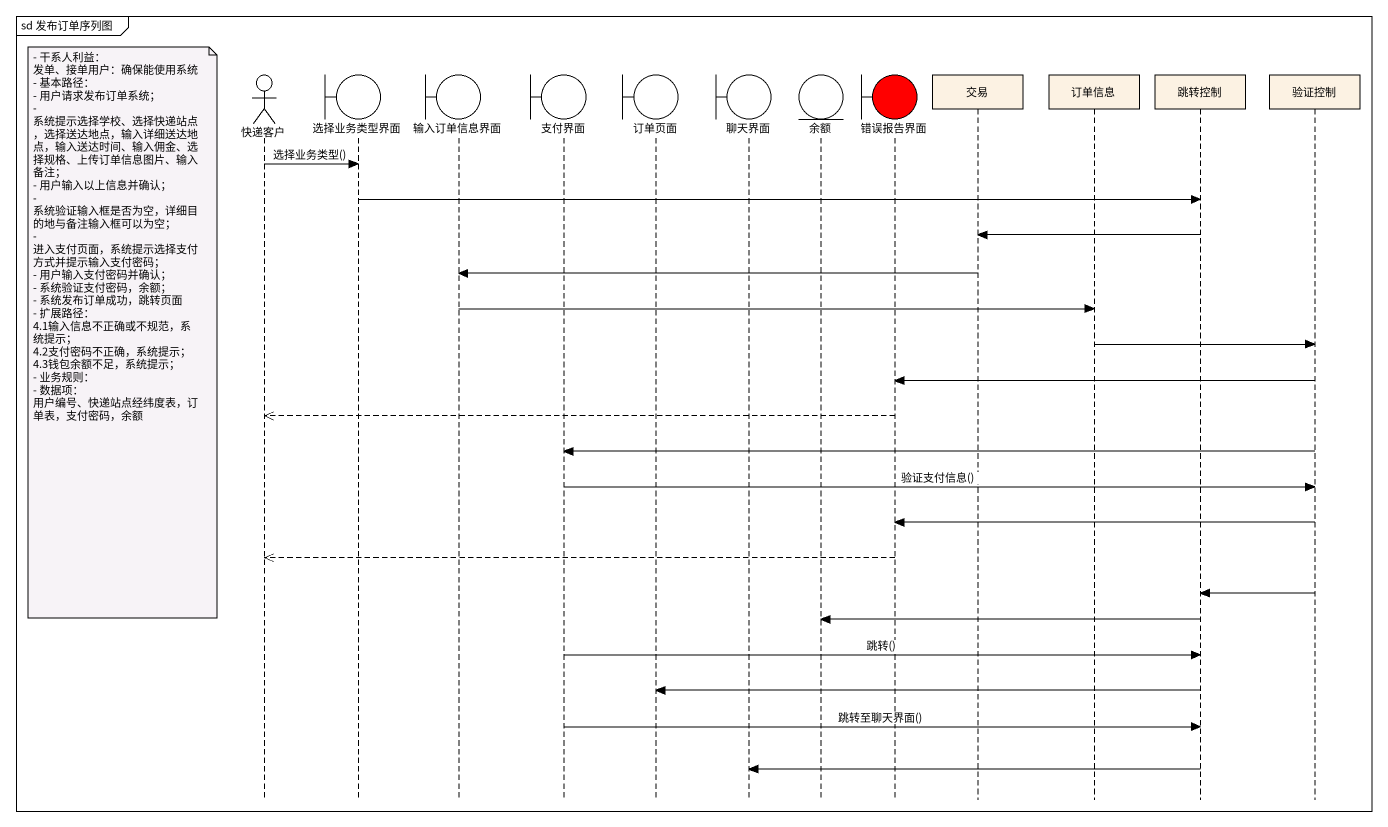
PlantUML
@startuml
mainframe sd 发布订单序列图
hide footbox
actor 快递客户
boundary 选择业务类型界面
boundary 输入订单信息界面
boundary 支付界面
boundary 订单页面
boundary 聊天界面
entity 余额
boundary 错误报告界面 #FF0000
participant 交易
participant 订单信息
participant 跳转控制
participant 验证控制

快递客户 -> 选择业务类型界面 : 选择业务类型()
选择业务类型界面 -> 跳转控制
跳转控制 -> 交易
交易 -> 输入订单信息界面
输入订单信息界面 -> 订单信息
note left of 快递客户
  - 干系人利益：
  发单、接单用户：确保能使用系统
  - 基本路径：
  - 用户请求发布订单系统；
  - 系统提示选择学校、选择快递站点，选择送达地点，输入详细送达地点，输入送达时间、输入佣金、选择规格、上传订单信息图片、输入备注；
  - 用户输入以上信息并确认；
  - 系统验证输入框是否为空，详细目的地与备注输入框可以为空；
  - 进入支付页面，系统提示选择支付方式并提示输入支付密码；
  - 用户输入支付密码并确认；
  - 系统验证支付密码，余额；
  - 系统发布订单成功，跳转页面
  - 扩展路径：
  4.1输入信息不正确或不规范，系统提示；
  4.2支付密码不正确，系统提示；
  4.3钱包余额不足，系统提示；
  - 业务规则：
  - 数据项：
  用户编号、快递站点经纬度表，订单表，支付密码，余额
end note
订单信息 -> 验证控制
验证控制 -> 错误报告界面
错误报告界面 -->> 快递客户
验证控制 -> 支付界面
支付界面 -> 验证控制 : 验证支付信息()
验证控制 -> 错误报告界面
错误报告界面 -->> 快递客户
验证控制 -> 跳转控制
跳转控制 -> 余额
支付界面 -> 跳转控制 : 跳转()
跳转控制 -> 订单页面
支付界面 -> 跳转控制 : 跳转至聊天界面()
跳转控制 -> 聊天界面
@enduml
